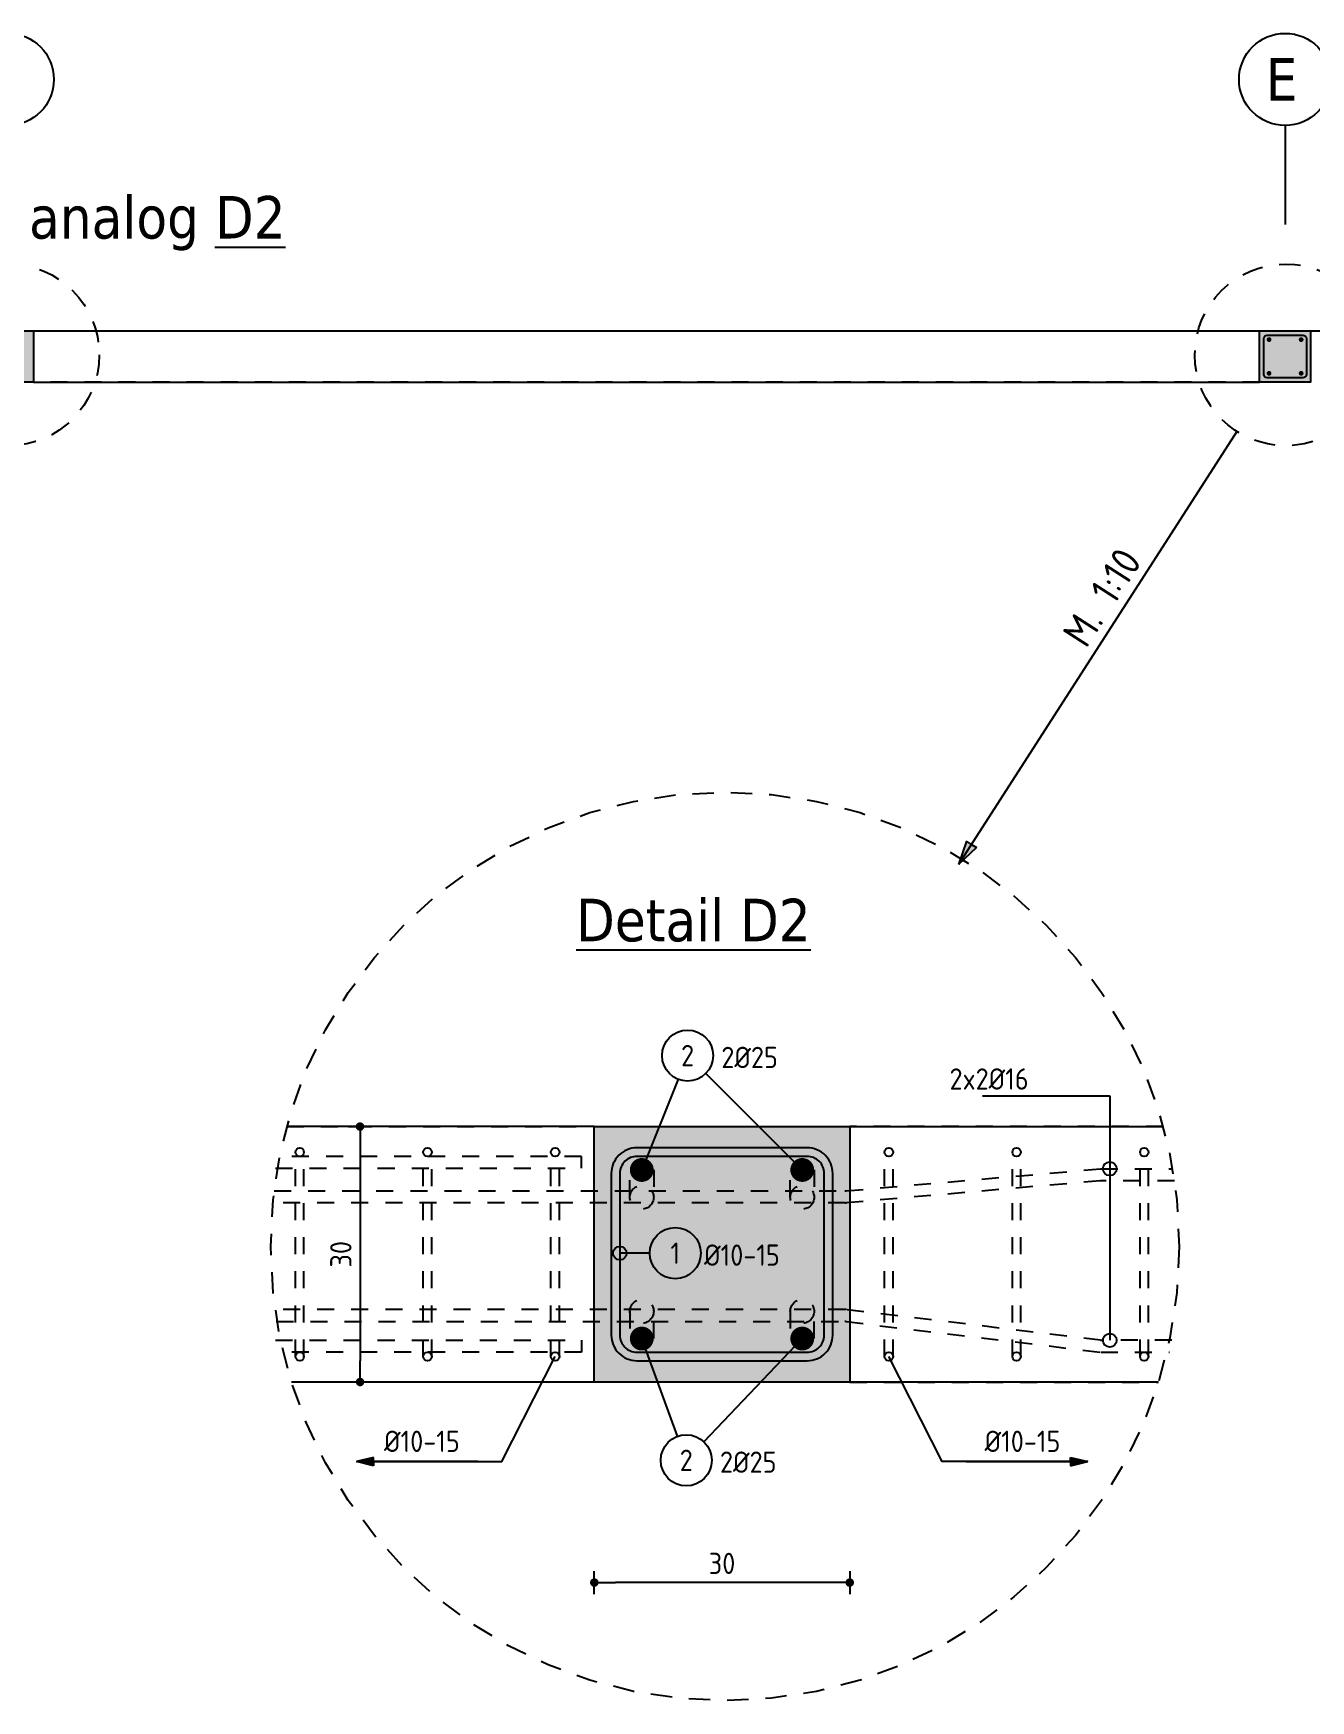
# Model space of a CAD drawing. Extents: x 40 to 135.7, y -30.7 to 24.7.
# Drawn here: x 61.05 to 68.55, y -11.77 to -1.98 of the extents above; entities that cross this region are included whole.
import ezdxf
from ezdxf.enums import TextEntityAlignment as Align

# ---------------------------------------------------------------- set-up
doc = ezdxf.new("R2010")
doc.units = 0
doc.header["$LTSCALE"] = 0.5
for name, pattern in [('AUSGEZOGEN', [1000.01, 1000, 0.01]), ('DOT', [0.175, 0.05, -0.125]), ('HIDDEN2', [0.187, 0.125, -0.062]), ('HIDDEN4', [0.12, 0.02, -0.1]), ('PUNKT', [0.175, 0.05, -0.125]), ('VERDECKT', [0.375, 0.25, -0.125])]:
    doc.linetypes.add(name, pattern=pattern)
for name, color, linetype in [('ACHSEN', 7, 'Continuous'), ('BETON', 7, 'Continuous'), ('Brüstung EG', 7, 'Continuous'), ('DETAIL', 7, 'Continuous'), ('DRUEBER', 7, 'Continuous'), ('EG', 7, 'Continuous'), ('grau_mittel', 7, 'Continuous'), ('HILFE', 7, 'Continuous'), ('MASSE', 7, 'Continuous'), ('OBJEKT', 7, 'Continuous'), ('RND', 7, 'Continuous'), ('SFP_Achsen', 7, 'Continuous'), ('TEXT', 7, 'Continuous')]:
    doc.layers.add(name, color=color, linetype=linetype)
doc.styles.add('helv', font='tahoma.ttf')
doc.styles.add('txt', font='isocp.shx')
doc.dimstyles.new('DOT_I', dxfattribs={"dimscale": 0.5, "dimtxt": 0.25, "dimasz": 0.25, "dimexe": 0.1, "dimexo": 0.3, "dimgap": 0.1, "dimtad": 1, "dimdec": 3, "dimzin": 3, "dimtxsty": 'txt', "dimblk": 'DOT', "dimblk1": 'DOT', "dimblk2": 'DOT', "dimsah": 1, "dimcen": 0.1, "dimse1": 1, "dimse2": 1, "dimazin": 0, "dimtfac": 1, "dimtdec": 4, "dimtix": 1, "dimtmove": 2, "dimatfit": 3, "dimfxl": 0, "dimtvp": 1, "dimtolj": 1, "dimtzin": 0, "dimarcsym": 0})

# ---------------------------------------------------------------- blocks, each defined once
blk = doc.blocks.new('Pfeillinie')
at = {"layer": 'TEXT', "linetype": 'Continuous'}
blk.add_hatch(color=7, dxfattribs=at).paths.add_polyline_path([(0, 0), (-0.8, 0.2), (-0.8, 0), (-0.8, -0.2)])
at = {"layer": 'TEXT', "color": 7, "linetype": 'Continuous'}
for p, q in [((-0.8, 0), (-0.8, 0.2)), ((-0.8, 0.2), (0, 0)), ((-0.8, 0), (-0.8, -0.2)), ((-0.8, -0.2), (0, 0))]:
    blk.add_line(p, q, dxfattribs=at)
blk = doc.blocks.new('RND_HIN')
at = {"layer": 'RND', "color": 7, "linetype": 'Continuous'}
blk.add_circle((0, 0), 0.3, dxfattribs=at)
at = {"layer": 'RND', "color": 7, "linetype": 'Continuous', "style": 'txt'}
blk.add_attdef('POSI', text='', height=0.25, dxfattribs=at).set_placement((0, 0), align=Align.MIDDLE)
blk = doc.blocks.new('DOT')
at = {"layer": 'MASSE', "color": 7, "linetype": 'Continuous'}
for p, q in [((0, 0), (-1, 0)), ((0, 0.54), (0, -0.54))]:
    blk.add_line(p, q, dxfattribs=at)
at = {"layer": 'MASSE', "color": 7, "linetype": 'Continuous', "const_width": 0.2}
blk.add_lwpolyline([(-0.1, 0, 1), (0.1, 0, 1)], format="xyb", close=True, dxfattribs=at)
blk = doc.blocks.new('*D20')
at = {"layer": 'DEFPOINTS', "color": 0, "linetype": 'AUSGEZOGEN', "transparency": 16777216}
for p in [(62.9666, -8.3951), (62.9666, -9.8951), (62.9666, -9.8951)]:
    blk.add_point(p, dxfattribs=at)
at = {"layer": 'MASSE', "color": 0, "linetype": 'AUSGEZOGEN', "lineweight": -2, "transparency": 16777216}
blk.add_line((62.9666, -8.5201), (62.9666, -9.7701), dxfattribs=at)
at = {"layer": 'MASSE', "color": 0, "linetype": 'AUSGEZOGEN', "lineweight": -2, "transparency": 16777216, "xscale": 0.125, "yscale": 0.125, "zscale": 0.125}
for p, rotation in [((62.9666, -8.3951), 90), ((62.9666, -9.8951), 270)]:
    blk.add_blockref('DOT', p, dxfattribs=dict(at, rotation=rotation))
at = {"layer": 'MASSE', "color": 0, "linetype": 'AUSGEZOGEN', "transparency": 16777216, "insert": (62.8541, -9.1451), "char_height": 0.125, "attachment_point": 5, "rotation": 90, "style": 'txt'}
blk.add_mtext('\\A1;30', dxfattribs=at)
blk = doc.blocks.new('*D21')
at = {"layer": 'DEFPOINTS', "color": 0, "linetype": 'AUSGEZOGEN', "transparency": 16777216}
for p in [(64.3421, -11.0727), (64.3421, -11.0727), (65.8421, -11.0727)]:
    blk.add_point(p, dxfattribs=at)
at = {"layer": 'MASSE', "color": 0, "linetype": 'AUSGEZOGEN', "lineweight": -2, "transparency": 16777216}
blk.add_line((65.7171, -11.0727), (64.4671, -11.0727), dxfattribs=at)
at = {"layer": 'MASSE', "color": 0, "linetype": 'AUSGEZOGEN', "lineweight": -2, "transparency": 16777216, "xscale": 0.125, "yscale": 0.125, "zscale": 0.125, "rotation": 180}
blk.add_blockref('DOT', (64.3421, -11.0727), dxfattribs=at)
at = {"layer": 'MASSE', "color": 0, "linetype": 'AUSGEZOGEN', "lineweight": -2, "transparency": 16777216, "xscale": 0.125, "yscale": 0.125, "zscale": 0.125}
blk.add_blockref('DOT', (65.8421, -11.0727), dxfattribs=at)
at = {"layer": 'MASSE', "color": 0, "linetype": 'AUSGEZOGEN', "transparency": 16777216, "insert": (65.0921, -10.9602), "char_height": 0.125, "attachment_point": 5, "style": 'txt'}
blk.add_mtext('\\A1;30', dxfattribs=at)

msp = doc.modelspace()

# ---------------------------------------------------------------- hatches: boundary and pattern name
at = {"layer": 'EG', "linetype": 'AUSGEZOGEN'}
h = msp.add_hatch(dxfattribs=at)
h.set_pattern_fill('DOTS', scale=0.8, double=1)
h.set_pattern_definition([(0, (-35.286567, 336.182984), (0.025, 0.05), [0, -0.05])])
h.paths.add_polyline_path([(53.5484, -4.0236), (53.5484, -3.7236), (53.2484, -3.7236), (53.2484, -4.0236)])
h.paths.add_polyline_path([(60.7484, -3.7236), (60.7484, -4.0236), (61.0484, -4.0236), (61.0484, -3.7236)])
h.paths.add_polyline_path([(68.5484, -4.0236), (68.5484, -3.7236), (68.2484, -3.7236), (68.2484, -4.0236)])
h.paths.add_polyline_path([(43.3734, -4.6035), (43.5334, -4.6035), (43.5334, -4.0236), (47.0234, -4.0236), (47.0234, -4.6035), (47.2734, -4.6035), (47.2734, -4.0236), (49.5234, -4.0236), (49.5234, -4.6035), (49.7734, -4.6035), (49.7734, -3.7236), (43.3734, -3.7236)])
h.paths.add_polyline_path([(81.9984, -4.6035), (82.2984, -4.6035), (82.2984, -3.7236), (75.7734, -3.7236), (75.7734, -4.6035), (76.0234, -4.6035), (76.0234, -4.0236), (78.2734, -4.0236), (78.2734, -4.6035), (78.5234, -4.6035), (78.5234, -4.0236), (81.9984, -4.0236)])

# ---------------------------------------------------------------- linework, layer by layer
at = {"layer": 'ACHSEN', "color": 140, "linetype": 'AUSGEZOGEN'}
msp.add_line((68.3984, -2.5174), (68.3984, -3.0993), dxfattribs=at)
at = {"layer": 'BETON', "color": 6, "linetype": 'AUSGEZOGEN', "lineweight": -2}
for points in [[(60.7484, -3.7236), (61.0484, -3.7236), (61.0484, -4.0236), (60.7484, -4.0236)], [(68.2484, -3.7236), (68.5484, -3.7236), (68.5484, -4.0236), (68.2484, -4.0236)], [(64.3421, -8.3951), (65.8421, -8.3951), (65.8421, -9.8951), (64.3421, -9.8951)]]:
    msp.add_lwpolyline(points, close=True, dxfattribs=at)
at = {"layer": 'Brüstung EG', "color": 102, "linetype": 'DOT'}
for p, q in [((61.0484, -3.7236), (68.2484, -3.7236)), ((68.5484, -3.7236), (75.7734, -3.7236)), ((68.2484, -4.0236), (61.0484, -4.0236)), ((62.5366, -8.3951), (64.3421, -8.3951)), ((67.6817, -8.3951), (65.8421, -8.3951)), ((64.3421, -9.8951), (62.5637, -9.8951)), ((65.8421, -9.8951), (67.6547, -9.8951))]:
    msp.add_line(p, q, dxfattribs=at)
at = {"layer": 'DETAIL', "color": 102, "linetype": 'VERDECKT'}
for centre, radius in [((60.9018, -3.8643), 0.5334), ((68.4018, -3.8643), 0.5334), ((65.1092, -9.099), 2.6671)]:
    msp.add_circle(centre, radius, dxfattribs=at)
at = {"layer": 'DRUEBER', "color": 7, "linetype": 'PUNKT', "lineweight": -2}
for points in [[(68.2484, -3.7236), (68.5484, -3.7236), (68.5484, -4.0236), (68.2484, -4.0236)], [(64.3421, -8.3951), (65.8421, -8.3951), (65.8421, -9.8951), (64.3421, -9.8951)]]:
    msp.add_lwpolyline(points, close=True, dxfattribs=at)
at = {"layer": 'grau_mittel', "color": 61, "linetype": 'AUSGEZOGEN'}
msp.add_solid([(68.2484, -3.7236), (68.5484, -3.7236), (68.2484, -4.0236), (68.5484, -4.0236)], dxfattribs=at)
at = {"layer": 'grau_mittel', "color": 61}
msp.add_solid([(64.3421, -8.3951), (65.8421, -8.3951), (64.3421, -9.8951), (65.8421, -9.8951)], dxfattribs=at)
at = {"layer": 'HILFE', "color": 102, "linetype": 'AUSGEZOGEN'}
for p, q in [((66.6211, -8.2158), (67.3689, -8.2158)), ((67.3689, -8.2158), (67.3689, -9.6501))]:
    msp.add_line(p, q, dxfattribs=at)
at = {"layer": 'OBJEKT', "color": 7, "linetype": 'AUSGEZOGEN'}
for p, q in [((61.0484, -3.7236), (68.2484, -3.7236)), ((61.0484, -4.0236), (68.2484, -4.0236)), ((64.3421, -8.3951), (62.5393, -8.3951)), ((65.8421, -8.3951), (67.6791, -8.3951)), ((64.3421, -9.8951), (62.5647, -9.8951)), ((67.6536, -9.8951), (65.8421, -9.8951))]:
    msp.add_line(p, q, dxfattribs=at)
at = {"layer": 'RND', "color": 7, "linetype": 'AUSGEZOGEN'}
msp.add_line((68.1158, -4.3146), (66.4807, -6.856), dxfattribs=at)
at = {"layer": 'RND', "color": 102, "linetype": 'AUSGEZOGEN'}
for p, q in [((64.8341, -8.1178), (64.621, -8.6501)), ((64.9961, -8.0845), (65.5631, -8.6501)), ((64.6673, -9.1387), (64.4921, -9.1387)), ((64.8304, -10.214), (64.621, -9.6401)), ((64.9854, -10.2463), (65.5631, -9.6401)), ((63.6589, -10.3628), (62.945, -10.3628)), ((66.5252, -10.3628), (67.2391, -10.3628))]:
    msp.add_line(p, q, dxfattribs=at)
at = {"layer": 'RND', "color": 7, "linetype": 'HIDDEN2'}
for p, q in [((62.5874, -9.7451), (62.5874, -8.5451)), ((62.6374, -9.7451), (62.6374, -8.5451)), ((63.3374, -9.7451), (63.3374, -8.5451)), ((63.3874, -9.7451), (63.3874, -8.5451)), ((64.0874, -9.7451), (64.0874, -8.5451)), ((64.1374, -9.7451), (64.1374, -8.5451)), ((66.0467, -9.7451), (66.0467, -8.5451)), ((66.0967, -9.7451), (66.0967, -8.5451)), ((66.7967, -9.7451), (66.7967, -8.5451)), ((66.8467, -9.7451), (66.8467, -8.5451)), ((67.5467, -9.7451), (67.5467, -8.5451)), ((67.5967, -9.7451), (67.5967, -8.5451))]:
    msp.add_line(p, q, dxfattribs=at)
at = {"layer": 'RND', "color": 7, "linetype": 'HIDDEN4'}
for p, q in [((64.551, -8.8101), (64.551, -8.6501)), ((64.691, -8.6501), (64.691, -8.8101)), ((65.4931, -8.8101), (65.4931, -8.6501)), ((65.6331, -8.6501), (65.6331, -8.8101)), ((64.551, -9.4801), (64.551, -9.6401)), ((64.691, -9.6401), (64.691, -9.4801)), ((65.4931, -9.4801), (65.4931, -9.6401)), ((65.6331, -9.6401), (65.6331, -9.4801))]:
    msp.add_line(p, q, dxfattribs=at)
at = {"layer": 'RND', "color": 1, "linetype": 'AUSGEZOGEN', "lineweight": -2}
msp.add_lwpolyline([(68.2934, -3.7486), (68.5034, -3.7486, -0.414214), (68.5234, -3.7686), (68.5234, -3.9786, -0.414214), (68.5034, -3.9986), (68.2934, -3.9986, -0.414214), (68.2734, -3.9786), (68.2734, -3.7686, -0.414214)], format="xyb", close=True, dxfattribs=at)
at = {"layer": 'RND', "color": 7, "linetype": 'AUSGEZOGEN'}
for points, const_width in [([(68.2971, -3.7746, 1), (68.3111, -3.7746, 1)], 0.014), ([(68.4856, -3.7746, 1), (68.4996, -3.7746, 1)], 0.014), ([(68.2971, -3.9726, 1), (68.3111, -3.9726, 1)], 0.014), ([(68.4856, -3.9726, 1), (68.4996, -3.9726, 1)], 0.014), ([(64.586, -8.6501, 1), (64.656, -8.6501, 1)], 0.07), ([(65.5281, -8.6501, 1), (65.5981, -8.6501, 1)], 0.07), ([(64.586, -9.6401, 1), (64.656, -9.6401, 1)], 0.07), ([(65.5281, -9.6401, 1), (65.5981, -9.6401, 1)], 0.07)]:
    msp.add_lwpolyline(points, format="xyb", close=True, dxfattribs=dict(at, const_width=const_width))
at = {"layer": 'RND', "color": 7, "linetype": 'HIDDEN2'}
for points in [[(62.4701, -8.6405), (64.2668, -8.6405), (64.2668, -8.5701), (62.4813, -8.5701)], [(62.4701, -9.6497), (64.2668, -9.6497), (64.2668, -9.7201), (62.4813, -9.7201)]]:
    msp.add_lwpolyline(points, dxfattribs=at)
at = {"layer": 'RND', "color": 1, "linetype": 'AUSGEZOGEN'}
for points in [[(64.5921, -9.7701), (65.5921, -9.7701, 0.414214), (65.7421, -9.6201), (65.7421, -8.6701, 0.414214), (65.5921, -8.5201), (64.5921, -8.5201, 0.414214), (64.4421, -8.6701), (64.4421, -9.6201, 0.414214)], [(64.5921, -9.7201), (65.5921, -9.7201, 0.414214), (65.6921, -9.6201), (65.6921, -8.6701, 0.414214), (65.5921, -8.5701), (64.5921, -8.5701, 0.414214), (64.4921, -8.6701), (64.4921, -9.6201, 0.414214)]]:
    msp.add_lwpolyline(points, format="xyb", close=True, dxfattribs=at)
at = {"layer": 'RND', "color": 7, "linetype": 'HIDDEN2'}
for points in [[(62.4621, -8.7732), (65.8123, -8.7732, 0.021616), (65.8209, -8.7728), (67.3166, -8.6432), (67.737, -8.6432)], [(67.7482, -8.7132), (67.324, -8.7132, 0.021616), (67.3153, -8.7136), (65.8239, -8.8428, -0.021609), (65.8153, -8.8432), (62.4544, -8.8433)], [(67.7331, -9.6501), (67.324, -9.6501, -0.021616), (67.3153, -9.6497), (65.8239, -9.4705, 0.021609), (65.8153, -9.4701), (62.4649, -9.47)], [(62.4751, -9.5401), (65.8123, -9.5401, -0.021616), (65.8209, -9.5405), (67.3166, -9.7201), (67.7193, -9.7201)]]:
    msp.add_lwpolyline(points, format="xyb", dxfattribs=at)
at = {"layer": 'RND', "color": 102, "linetype": 'AUSGEZOGEN'}
for points in [[(62.945, -10.3628), (63.7997, -10.3628), (64.1124, -9.7451)], [(67.2391, -10.3628), (66.3844, -10.3628), (66.0717, -9.7451)]]:
    msp.add_lwpolyline(points, dxfattribs=at)
at = {"layer": 'RND', "color": 7, "linetype": 'AUSGEZOGEN'}
for centre, radius in [((62.6124, -8.5451), 0.025), ((63.3624, -8.5451), 0.025), ((64.1124, -8.5451), 0.025), ((66.0717, -8.5451), 0.025), ((66.8217, -8.5451), 0.025), ((67.3689, -8.6432), 0.04), ((67.5717, -8.5451), 0.025), ((64.4921, -9.1387), 0.04), ((67.3689, -9.6501), 0.04), ((62.6124, -9.7451), 0.025), ((63.3624, -9.7451), 0.025), ((64.1124, -9.7451), 0.025), ((66.0717, -9.7451), 0.025), ((66.8217, -9.7451), 0.025), ((67.5717, -9.7451), 0.025)]:
    msp.add_circle(centre, radius, dxfattribs=at)
at = {"layer": 'RND', "color": 7, "linetype": 'HIDDEN4'}
for centre in [(64.621, -8.8101), (65.5631, -8.8101), (64.621, -9.4801), (65.5631, -9.4801)]:
    msp.add_circle(centre, 0.07, dxfattribs=at)
at = {"layer": 'SFP_Achsen', "color": 7, "linetype": 'AUSGEZOGEN'}
for centre in [(60.8984, -2.247), (68.3984, -2.247)]:
    msp.add_circle(centre, 0.2705, dxfattribs=at)

# ---------------------------------------------------------------- block references
at = {"layer": 'RND', "color": 7, "linetype": 'AUSGEZOGEN', "xscale": 0.175, "yscale": 0.175, "zscale": 0.175, "rotation": 237.2433680168144}
msp.add_blockref('Pfeillinie', (66.4807, -6.856), dxfattribs=at)
at = {"layer": 'RND', "color": 7, "linetype": 'AUSGEZOGEN', "xscale": 0.5, "yscale": 0.5, "zscale": 0.5}
for p, values in [((64.8899, -7.9786), {'POSI': '2'}), ((64.8173, -9.1387), {'POSI': '1'}), ((64.8819, -10.3549), {'POSI': '2'})]:
    msp.add_blockref('RND_HIN', p, dxfattribs=at).add_auto_attribs(values)
at = {"layer": 'RND', "color": 102, "linetype": 'AUSGEZOGEN', "yscale": 0.125, "zscale": 0.125}
for p, xscale in [((62.945, -10.3628), -0.125), ((67.2391, -10.3628), 0.125)]:
    msp.add_blockref('Pfeillinie', p, dxfattribs=dict(at, xscale=xscale))

# ---------------------------------------------------------------- texts
at = {"layer": 'RND', "color": 1, "linetype": 'AUSGEZOGEN', "style": 'txt'}
msp.add_text('M. 1:10', height=0.175, rotation=57.24337, dxfattribs=at).set_placement((67.4411, -5.3633), align=Align.BOTTOM_CENTER)
at = {"layer": 'SFP_Achsen', "color": 6, "linetype": 'AUSGEZOGEN', "style": 'helv'}
msp.add_text('E', height=0.25, dxfattribs=at).set_placement((68.2843, -2.3713))
at = {"layer": 'TEXT', "color": 6, "linetype": 'AUSGEZOGEN', "style": 'helv'}
for s, p in [('analog %%UD2', (61.023, -3.1812)), ('%%UDetail D2', (64.2356, -7.3075))]:
    msp.add_text(s, height=0.25, dxfattribs=at).set_placement(p)
at = {"layer": 'TEXT', "color": 7, "linetype": 'AUSGEZOGEN', "style": 'txt'}
for s, p in [('2%%C25', (65.088, -8.0519)), ('2x2%%C16', (66.428, -8.1784)), ('%%C10-15', (64.9867, -9.2126)), ('%%C10-15', (63.1075, -10.3059)), ('%%C10-15', (66.634, -10.3059)), ('2%%C25', (65.08, -10.4282))]:
    msp.add_text(s, height=0.125, dxfattribs=at).set_placement(p)

# ---------------------------------------------------------------- dimensions: what is measured, and where the dimension line sits
at = {"layer": 'MASSE', "color": 7, "linetype": 'AUSGEZOGEN'}
dim = msp.add_linear_dim(base=(62.9666, -9.8951), p1=(62.9666, -8.3951), p2=(62.9666, -9.8951), angle=90, dimstyle='DOT_I', override={"dimdec": 0, "dimlfac": 20}, dxfattribs=at)
dim.commit()
dim.dimension.update_dxf_attribs({"geometry": '*D20', "text_midpoint": (62.8541, -9.1451)})
dim = msp.add_linear_dim(base=(64.3421, -11.0727), p1=(65.8421, -11.0727), p2=(64.3421, -11.0727), dimstyle='DOT_I', override={"dimdec": 0, "dimlfac": 20}, dxfattribs=at)
dim.commit()
dim.dimension.update_dxf_attribs({"geometry": '*D21', "text_midpoint": (65.0921, -10.9602)})

doc.saveas('drawing.dxf')
